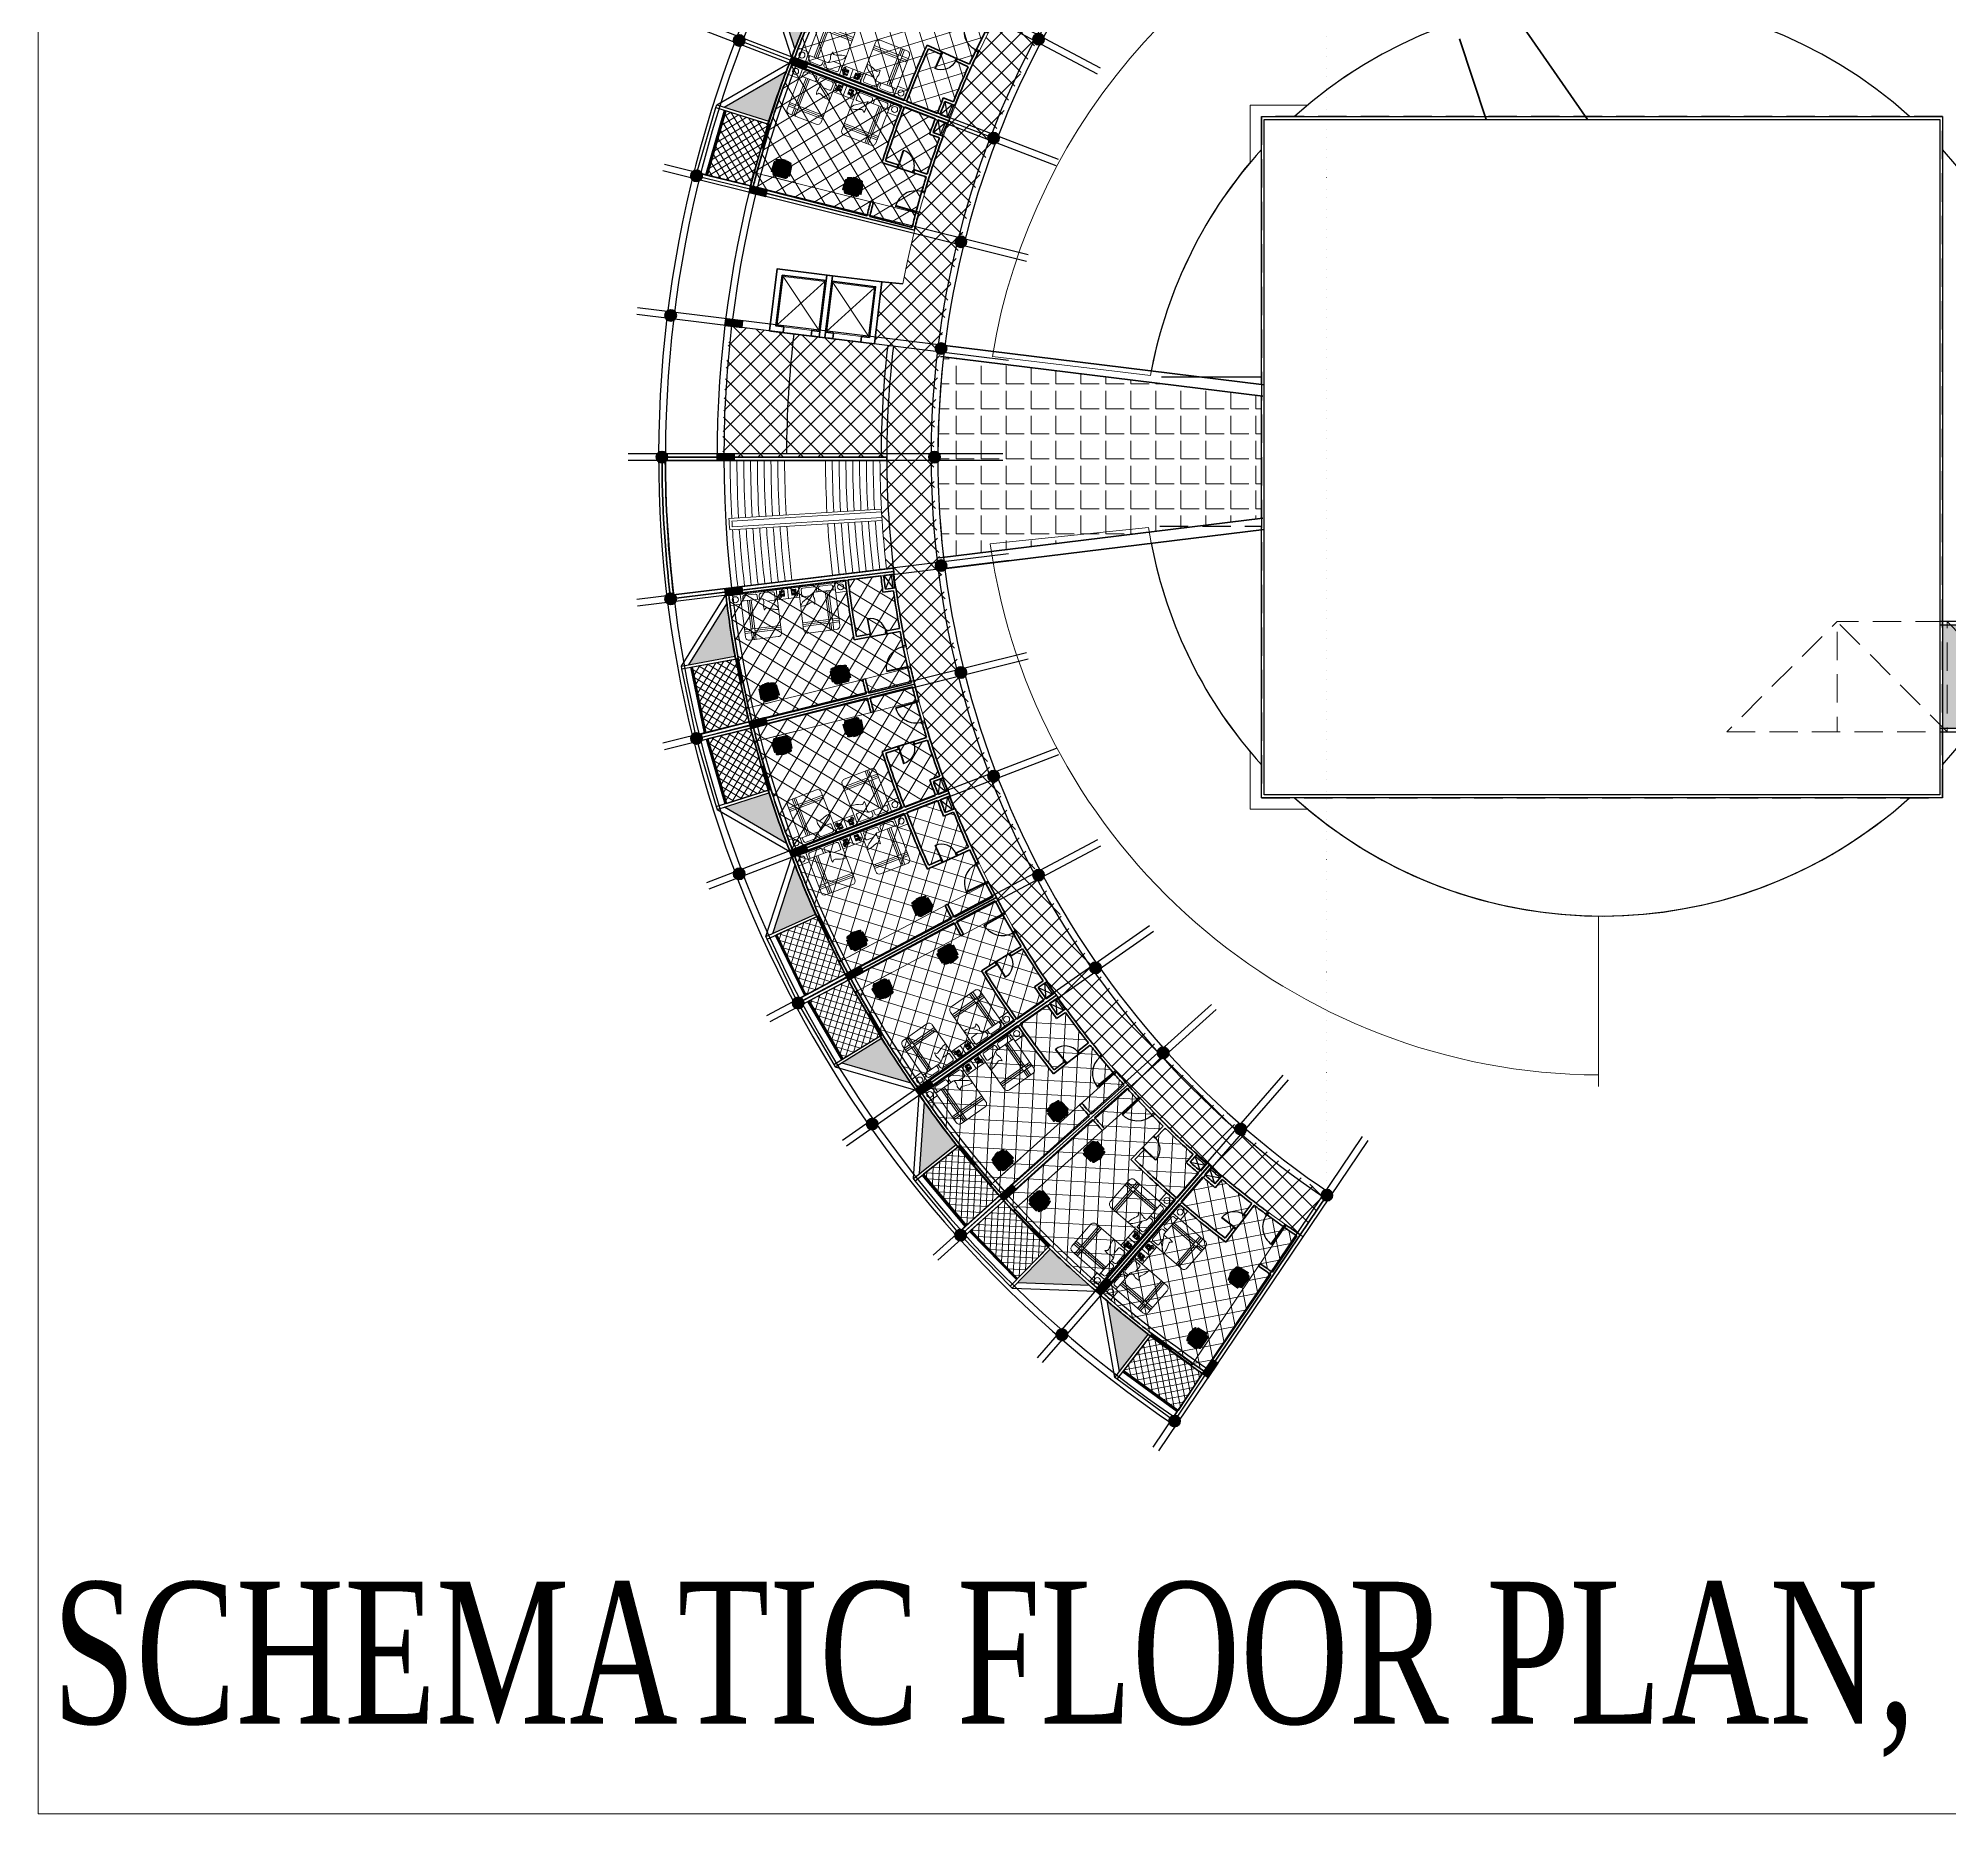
# Model space of a CAD drawing. Header units: inches. Extents: x -1373420 to 1275728, y -1279082 to 1370051.
# Drawn here: x -51601 to -48233, y -5665 to -2537 of the extents above; entities that cross this region are included whole.
import ezdxf

# ---------------------------------------------------------------- set-up
doc = ezdxf.new("R2010")
doc.units = ezdxf.units.IN
doc.header["$LTSCALE"] = 100
doc.header["$MEASUREMENT"] = 0
doc.linetypes.add('DASHED', pattern=[0.75, 0.5, -0.25])
doc.layers.add('a Walkway', color=7, linetype='Continuous', lineweight=30, true_color=0x4b2e26)
doc.layers.add('Low Wall', color=7, linetype='Continuous', lineweight=15, true_color=0x858585)
for name, color, linetype, lineweight in [('beam', 40, 'Continuous', 15), ('Building', 250, 'Continuous', 60), ('COLUMN', 1, 'Continuous', 40), ('FURNITUR', 214, 'Continuous', 18), ('FURNITURE', 64, 'Continuous', 5), ('Hatch', 213, 'Continuous', 13), ('WALL', 7, 'Continuous', 35), ('WINDOW', 5, 'Continuous', 5)]:
    doc.layers.add(name, color=color, linetype=linetype, lineweight=lineweight)
doc.layers.add('HS', color=7, linetype='Continuous')
doc.layers.add('text', color=7, linetype='Continuous')
doc.styles.add('ROMANS', font='arial.ttf')
doc.styles.get("Standard").update_dxf_attribs({"font": 'arial.ttf'})
doc.styles.add('TNR', font='times.ttf', dxfattribs={"width": 0.7, "height": 10})

# ---------------------------------------------------------------- blocks, each defined once
blk = doc.blocks.new('A$Cd32af88c')
at = {"layer": 'HS'}
h = blk.add_hatch(color=256, dxfattribs=at)
h.dxf.hatch_style = 1
h.paths.add_polyline_path([(0, 10, 1), (20, 10, 1)])
at = {"layer": 'COLUMN'}
blk.add_circle((10, 10), 10, dxfattribs=at)
blk = doc.blocks.new('A$C2b1145ed')
h = blk.add_hatch(color=256)
h.dxf.hatch_style = 1
h.paths.add_polyline_path([(989, 3442.4), (979, 3435.7), (962.2, 3460.6), (972.2, 3467.3)])
h = blk.add_hatch(color=256)
h.dxf.hatch_style = 1
h.paths.add_polyline_path([(802.4, 3300.2), (793.3, 3292.3), (773.7, 3315), (782.7, 3322.8)])
h = blk.add_hatch(color=256)
h.dxf.hatch_style = 1
h.paths.add_polyline_path([(634.6, 3136.3), (626.5, 3127.4), (604.2, 3147.4), (612.3, 3156.4)])
h = blk.add_hatch(color=256)
h.dxf.hatch_style = 1
h.paths.add_polyline_path([(487.9, 2953.1), (481.1, 2943.3), (456.5, 2960.5), (463.4, 2970.3)])
h = blk.add_hatch(color=256)
h.dxf.hatch_style = 1
h.paths.add_polyline_path([(364.7, 2753.5), (359.1, 2742.9), (332.6, 2757), (338.2, 2767.6)])
h = blk.add_hatch(color=256)
h.dxf.hatch_style = 1
h.paths.add_polyline_path([(266.8, 2540.3), (262.5, 2529.1), (234.5, 2539.9), (238.8, 2551.1)])
h = blk.add_hatch(color=256)
h.dxf.hatch_style = 1
h.paths.add_polyline_path([(195.5, 2316.8), (192.6, 2305.1), (163.5, 2312.4), (166.4, 2324)])
h = blk.add_hatch(color=256)
h.dxf.hatch_style = 1
h.paths.add_polyline_path([(152.1, 2086.2), (150.6, 2074.3), (120.8, 2078), (122.3, 2089.9)])
h = blk.add_hatch(color=256)
h.dxf.hatch_style = 1
h.paths.add_polyline_path([(137, 1840.1), (137, 1852.1), (107, 1852.1), (107, 1840.1)])
h = blk.add_hatch(color=256)
h.dxf.hatch_style = 1
h.paths.add_polyline_path([(152.1, 1606), (150.6, 1617.9), (120.8, 1614.2), (122.3, 1602.3)])
h = blk.add_hatch(color=256)
h.dxf.hatch_style = 1
h.paths.add_polyline_path([(195.5, 1375.5), (192.6, 1387.1), (163.5, 1379.8), (166.4, 1368.2)])
h = blk.add_hatch(color=256)
h.dxf.hatch_style = 1
h.paths.add_polyline_path([(266.8, 1151.9), (262.5, 1163.1), (234.5, 1152.4), (238.8, 1141.2)])
h = blk.add_hatch(color=256)
h.dxf.hatch_style = 1
h.paths.add_polyline_path([(364.7, 938.8), (359.1, 949.3), (332.6, 935.3), (338.2, 924.7)])
h = blk.add_hatch(color=256)
h.dxf.hatch_style = 1
h.paths.add_polyline_path([(487.9, 739.1), (481.1, 748.9), (456.5, 731.7), (463.4, 721.9)])
h = blk.add_hatch(color=256)
h.dxf.hatch_style = 1
h.paths.add_polyline_path([(634.6, 556), (626.5, 564.9), (604.2, 544.8), (612.3, 535.9)])
h = blk.add_hatch(color=256)
h.dxf.hatch_style = 1
h.paths.add_polyline_path([(802.4, 392), (793.3, 399.9), (773.7, 377.3), (782.7, 369.4)])
h = blk.add_hatch(color=256)
h.dxf.hatch_style = 1
h.paths.add_polyline_path([(989, 249.8), (979, 256.5), (962.2, 231.6), (972.2, 224.9)])
at = {"layer": 'Hatch', "lineweight": 5, "true_color": 0x636466}
h = blk.add_hatch(dxfattribs=at)
h.set_pattern_fill('ANSI37', color=251, scale=200)
edge = h.paths.add_edge_path()
edge.add_line((1180.8, 3147.3), (1134.4, 3216.1))
edge.add_arc((2058.4, 1846.2), 1652.5, 123.9995, 169.3844)
edge.add_line((434.2, 2150.6), (433.6, 2150.7))
edge.add_line((433.6, 2150.7), (397.5, 2155))
edge.add_line((397.5, 2155), (384.1, 2045.8))
edge.add_line((384.1, 2045.8), (130.7, 2076.8))
edge.add_arc((2058.5, 1846.1), 1941.5, 173.1771, 180)
edge.add_line((117, 1846.1), (405.9, 1846.1))
edge.add_line((405.9, 1846.1), (405.9, 1840.1))
edge.add_line((405.9, 1840.1), (393.9, 1840.1))
edge.add_arc((2058.5, 1846.1), 1664.5, 180.2065, 183.1533)
edge.add_line((396.4, 1754.6), (397.7, 1734.4))
edge.add_arc((2058.5, 1846.1), 1664.5, 183.8467, 186.7935)
edge.add_line((405.6, 1649.2), (417.5, 1650.7))
edge.add_line((417.5, 1650.7), (418.3, 1644.7))
edge.add_line((418.3, 1644.7), (418.2, 1644.7))
edge.add_arc((2058.5, 1846.1), 1652.5, 187, 236)
edge.add_line((1134.4, 476.1), (1180.8, 544.9))
edge.add_arc((2058.5, 1846.1), 1569.5, 124, 236, ccw=False)
for p, q in [((1180.8, 3147.3), (1134.4, 3216.1)), ((397.5, 2155), (434.4, 2151.6)), ((384.1, 2045.8), (201.8, 2067.9)), ((1180.8, 544.9), (1134.4, 476.1))]:
    blk.add_line(p, q)
at = {"layer": 'beam', "lineweight": 25}
for p, q in [((1243.7, 3043.3), (874.7, 3590.3)), ((1253.7, 3050), (884.7, 3597)), ((1113, 2942.9), (680, 3440.9)), ((1103.9, 2935.1), (671, 3433.1)), ((978.3, 2810.6), (487.9, 3252.2)), ((986.3, 2819.5), (496, 3261.1)), ((868.8, 2671.8), (328.3, 3050.3)), ((875.7, 2681.6), (335.2, 3060.1)), ((777.1, 2520.6), (194.4, 2830.4)), ((782.7, 2531.2), (200.1, 2841)), ((704.4, 2359.5), (88.4, 2595.9)), ((708.7, 2370.7), (92.7, 2607.1)), ((654.8, 2202.3), (14.6, 2361.9)), ((651.9, 2190.6), (11.7, 2350.3)), ((620.4, 2016.6), (-34.5, 2097.1)), ((621.9, 2028.5), (-33.1, 2109)), ((610.4, 1852.1), (-49.5, 1852.1)), ((610.4, 1840.1), (-49.5, 1840.1)), ((620.4, 1675.6), (-34.5, 1595.2)), ((621.9, 1663.7), (-33.1, 1583.3)), ((651.9, 1501.6), (11.7, 1342)), ((654.8, 1490), (14.6, 1330.3)), ((704.4, 1332.8), (88.4, 1096.3)), ((708.7, 1321.6), (92.7, 1085.1)), ((777.1, 1171.6), (194.4, 861.8)), ((782.7, 1161), (200.1, 851.2)), ((868.8, 1020.4), (328.3, 642)), ((875.7, 1010.6), (335.2, 632.1)), ((978.3, 881.6), (487.9, 440.1)), ((986.3, 872.7), (496, 431.2)), ((1103.9, 757.2), (671, 259.2)), ((1113, 749.3), (680, 251.3)), ((1243.7, 649), (874.7, 101.9)), ((1253.7, 642.3), (884.7, 95.2))]:
    blk.add_line(p, q, dxfattribs=at)
for radius, start, end in [(2054.5, 115.8327, 236.1673), (2042.5, 115.8317, 236.1683), (1951.5, 115.7817, 180.1762), (1939.5, 115.7817, 186.8227), (1574.5, 115.7817, 236.2183), (1562.5, 115.78, 236.22), (1829.2, 173.1964, 179.8036), (1662.5, 173.2068, 180), (1652.5, 173.208, 187.208), (1951.5, 186.8238, 236.2183), (1939.5, 186.8227, 236.2183)]:
    blk.add_arc((2058.5, 1846.1), radius, start, end, dxfattribs=at)
at = {"layer": 'COLUMN', "lineweight": 60}
for p, q in [((224.5, 2075.5), (223.3, 2065.5)), ((274.2, 2069.4), (273, 2059.5)), ((311.9, 2064.7), (310.7, 2054.8)), ((361.5, 2058.7), (360.3, 2048.7))]:
    blk.add_line(p, q, dxfattribs=at)
at = {"layer": 'COLUMN'}
for points in [[(989, 3442.4), (979, 3435.7), (962.2, 3460.6), (972.2, 3467.3)], [(802.4, 3300.2), (793.3, 3292.3), (773.7, 3315), (782.7, 3322.8)], [(634.6, 3136.3), (626.5, 3127.4), (604.2, 3147.4), (612.3, 3156.4)], [(487.9, 2953.1), (481.1, 2943.3), (456.5, 2960.5), (463.4, 2970.3)], [(364.7, 2753.5), (359.1, 2742.9), (332.6, 2757), (338.2, 2767.6)], [(266.8, 2540.3), (262.5, 2529.1), (234.5, 2539.9), (238.8, 2551.1)], [(195.5, 2316.8), (192.6, 2305.1), (163.5, 2312.4), (166.4, 2324)], [(152.1, 2086.2), (150.6, 2074.3), (120.8, 2078), (122.3, 2089.9)], [(137, 1840.1), (137, 1852.1), (107, 1852.1), (107, 1840.1)], [(152.1, 1606), (150.6, 1617.9), (120.8, 1614.2), (122.3, 1602.3)], [(195.5, 1375.5), (192.6, 1387.1), (163.5, 1379.8), (166.4, 1368.2)], [(266.8, 1151.9), (262.5, 1163.1), (234.5, 1152.4), (238.8, 1141.2)], [(364.7, 938.8), (359.1, 949.3), (332.6, 935.3), (338.2, 924.7)], [(487.9, 739.1), (481.1, 748.9), (456.5, 731.7), (463.4, 721.9)], [(634.6, 556), (626.5, 564.9), (604.2, 544.8), (612.3, 535.9)], [(802.4, 392), (793.3, 399.9), (773.7, 377.3), (782.7, 369.4)], [(989, 249.8), (979, 256.5), (962.2, 231.6), (972.2, 224.9)]]:
    blk.add_lwpolyline(points, close=True, dxfattribs=at)
at = {"layer": 'COLUMN', "lineweight": 60}
for points in [[(273, 2059.5), (296.8, 2056.5), (310.2, 2165.7), (212.9, 2177.6), (199.5, 2068.5), (223.3, 2065.5)], [(360.3, 2048.7), (384.1, 2045.8), (397.5, 2155), (300.3, 2166.9), (286.9, 2057.7), (310.7, 2054.8)]]:
    blk.add_lwpolyline(points, dxfattribs=at)
at = {"layer": 'COLUMN', "lineweight": 60, "flags": 128}
for points in [[(221.6, 2166.5), (299, 2157), (288.1, 2067.7), (274.2, 2069.4), (273, 2059.5), (296.8, 2056.5), (310.2, 2165.7), (212.9, 2177.6), (199.5, 2068.5), (223.3, 2065.5), (224.5, 2075.5), (210.7, 2077.2)], [(309, 2155.8), (386.4, 2146.3), (375.4, 2056.9), (361.5, 2058.7), (360.3, 2048.7), (384.1, 2045.8), (397.5, 2155), (300.3, 2166.9), (286.9, 2057.7), (310.7, 2054.8), (311.9, 2064.7), (298, 2066.5)]]:
    blk.add_lwpolyline(points, close=True, dxfattribs=at)
at = {"layer": 'WALL', "lineweight": 20}
for p, q in [((212.9, 2078.9), (296.8, 2155.3)), ((223.4, 2164.3), (286.3, 2069.9)), ((300.2, 2068.2), (384.2, 2144.5)), ((310.7, 2153.6), (373.7, 2059.2)), ((128, 1738.1), (396.4, 1754.6)), ((396.4, 1754.6), (397.7, 1734.6)), ((129.2, 1718.1), (397.7, 1734.6)), ((133.2, 1733.4), (396.8, 1749.6)), ((133.8, 1723.4), (397.4, 1739.6))]:
    blk.add_line(p, q, dxfattribs=at)
at = {"layer": 'WALL'}
blk.add_line((417.5, 1650.7), (418.3, 1644.7), dxfattribs=at)
at = {"layer": 'WALL', "lineweight": 20}
for points in [[(210.7, 2077.2), (288.1, 2067.7), (299, 2157), (221.6, 2166.5)], [(212.9, 2078.9), (286.3, 2069.9), (296.8, 2155.3), (223.4, 2164.3)], [(298, 2066.5), (375.4, 2056.9), (386.4, 2146.3), (309, 2155.8)], [(300.2, 2068.2), (373.7, 2059.2), (384.2, 2144.5), (310.7, 2153.6)]]:
    blk.add_lwpolyline(points, close=True, dxfattribs=at)
at = {"layer": 'WALL'}
blk.add_lwpolyline([(417.5, 1650.7), (30.4, 1603.2, -0.029083), (15.9, 1840.1), (405.9, 1840.1), (405.9, 1840.1), (405.9, 1846.1), (10, 1846.1, 0.030901), (25.3, 1596.5), (418.3, 1644.7)], format="xyb", dxfattribs=at)
at = {"layer": 'WALL', "lineweight": 20}
for radius, start, end in [(1652.5, 124, 169.3463), (1652.5, 179.792, 180.208), (1928.5, 180.208, 183.2029), (1916.5, 180.208, 183.201), (1904.5, 180.208, 183.1992), (1892.5, 180.208, 183.1973), (1880.5, 180.208, 183.1953), (1868.5, 180.208, 183.1934), (1856.5, 180.208, 183.1914), (1844.5, 180.208, 183.1894), (1832.5, 180.208, 183.1873), (1760.5, 180.208, 183.1723), (1748.5, 180.208, 183.1723), (1736.5, 180.208, 183.1701), (1724.5, 180.208, 183.1678), (1712.5, 180.208, 183.1654), (1700.5, 180.208, 183.1631), (1688.5, 180.208, 183.1607), (1676.5, 180.208, 183.1582), (1664.5, 180.208, 183.1558), (1933.5, 183.2037, 183.7963), (1928.5, 183.3515, 183.6485), (1928.5, 183.7971, 186.792), (1916.5, 183.799, 186.792), (1904.5, 183.8008, 186.792), (1892.5, 183.8027, 186.792), (1880.5, 183.8047, 186.792), (1868.5, 183.8066, 186.792), (1856.5, 183.8086, 186.792), (1844.5, 183.8106, 186.792), (1832.5, 183.8127, 186.792), (1760.5, 183.8277, 186.792), (1748.5, 183.8277, 186.792), (1736.5, 183.8299, 186.792), (1724.5, 183.8322, 186.792), (1712.5, 183.8346, 186.792), (1700.5, 183.8369, 186.792), (1688.5, 183.8393, 186.792), (1676.5, 183.8418, 186.792), (1664.5, 183.8442, 186.792), (1652.5, 186.792, 236.22)]:
    blk.add_arc((2058.5, 1846.1), radius, start, end, dxfattribs=at)
at = {"lineweight": 60, "xscale": -1}
for p, rotation in [((915.7, 3558.2), 124.0000000000005), ((715.5, 3406.2), 131.0000000000005), ((535.4, 3230.9), 138.0000000000005), ((1184.1, 3160.3), 124.0000000000005), ((378, 3035), 145.0000000000004), ((1030.4, 3044), 131.0000000000005), ((892.1, 2909.8), 138.0000000000005), ((245.6, 2821.3), 152.0000000000003), ((771.2, 2759.7), 145.0000000000004), ((140.3, 2593.1), 159.0000000000003), ((669.4, 2596), 152.0000000000003), ((588.4, 2421.1), 159.0000000000003), ((63.6, 2353.8), 166.0000000000001), ((529.3, 2237.7), 166.0000000000001), ((16.6, 2106.9), 173), ((494.4, 2049.4), 165.9999999999886)]:
    blk.add_blockref('A$Cd32af88c', p, dxfattribs=dict(at, rotation=rotation))
at = {"lineweight": 60}
for p in [(0, 1836.1), (480, 1836.1)]:
    blk.add_blockref('A$Cd32af88c', p, dxfattribs=at)
for p, rotation in [((493, 1643.8), 6.999999999999978), ((16.6, 1585.3), 6.999999999999978), ((529.3, 1454.5), 13.99999999999984), ((63.6, 1338.4), 13.99999999999984), ((588.4, 1271.1), 20.99999999999971), ((140.3, 1099.1), 20.99999999999971), ((669.4, 1096.2), 27.99999999999963), ((771.2, 932.5), 34.99999999999965), ((245.6, 870.9), 27.99999999999963), ((892.1, 782.5), 41.99999999999952), ((378, 657.2), 34.99999999999965), ((1030.4, 648.3), 48.9999999999995), ((1184.1, 531.9), 55.99999999999947), ((535.4, 461.3), 41.99999999999952), ((715.5, 286), 48.9999999999995), ((915.7, 134), 55.99999999999947)]:
    blk.add_blockref('A$Cd32af88c', p, dxfattribs=dict(at, rotation=rotation))
blk = doc.blocks.new('Bed-King Size')
at = {"linetype": 'Continuous', "ltscale": 60}
for p, q in [((-29, -17.5), (-29, -8)), ((-26.9, -19.7), (-15.4, -19.7)), ((-9, -15.4), (-26.7, -27.4)), ((-25.8, -4.7), (-5.1, -4.7)), ((31, -14.5), (-5.8, -14.5)), ((-1.8, -8), (-1.8, -14.5)), ((1.9, -14.5), (1.9, -8)), ((5.1, -4.7), (23.8, -4.7)), ((27.1, -8), (27.1, -14.5))]:
    blk.add_line(p, q, dxfattribs=at)
at = {"linetype": 'Continuous', "lineweight": 0, "ltscale": 60}
for p, q in [((13, -14.5), (13, -84.2)), ((16.2, -14.5), (16.2, -65.2)), ((19.5, -14.5), (19.5, -84.2)), ((-33, -65.2), (31, -65.2)), ((-33, -68.4), (13, -68.4)), ((-33, -71.7), (31, -71.7)), ((16.2, -71.7), (16.2, -84.2)), ((19.5, -68.4), (31, -68.4))]:
    blk.add_line(p, q, dxfattribs=at)
at = {"linetype": 'Continuous'}
blk.add_lwpolyline([(-52.6, -2.2), (-52.6, -2.2), (-52.6, 0), (50.6, 0), (50.6, -2.2)], close=True, dxfattribs=at)
at = {"linetype": 'Continuous', "ltscale": 3}
for points in [[(-52.6, -19.7), (-52.6, -2.2), (-33, -2.2), (-33, -19.7)], [(50.6, -19.7), (50.6, -2.2), (31, -2.2), (31, -19.7)]]:
    blk.add_lwpolyline(points, close=True, dxfattribs=at)
at = {"ltscale": 2}
blk.add_lwpolyline([(31, -77.6), (31, -2.2), (-33, -2.2), (-33, -77.6, 0.414214), (-26.5, -84.2), (24.5, -84.2, 0.414214)], format="xyb", close=True, dxfattribs=at)
blk.add_arc((-18.3, -39.9), 15.1, 124.1111, 167.4379)
at = {"linetype": 'Continuous', "ltscale": 60}
for centre, radius, start, end in [((-25.8, -8), 3.27, 89.9995, 179.9995), ((-26.9, -17.5), 2.18, 179.9995, 270.0029), ((-5.8, -21), 6.54, 90.0024, 120.1005), ((-5.1, -8), 3.27, 359.9995, 89.9995), ((5.1, -8), 3.27, 89.9995, 179.9995), ((23.8, -8), 3.27, 359.9995, 89.9995)]:
    blk.add_arc(centre, radius, start, end, dxfattribs=at)
for points, knots in [([(-33, -36.6), (-29.4, -36.3), (-21.6, -35.6), (-11.3, -29.1), (-9.4, -33.6), (-7.9, -35)], [0, 0, 0, 0, 10.191994, 21.8947, 27.267662, 27.267662, 27.267662, 27.267662]), ([(-7.9, -35), (-7.2, -32.1), (-6.2, -27.2), (-9.4, -20.7), (-8.2, -16.7), (-7.6, -14.8)], [0, 0, 0, 0, 7.85872, 13.459598, 18.862681, 18.862681, 18.862681, 18.862681])]:
    blk.add_open_spline(points, degree=3, knots=knots)
blk = doc.blocks.new('telephone set')
at = {"layer": 'FURNITUR', "linetype": 'Continuous'}
for p, q in [((-3.2, 0), (3.2, 0)), ((-4.2, -6.4), (-4, -6.4)), ((-4.2, -6.6), (-4, -6.6)), ((-4, -9.2), (-4, -0.8)), ((-3.5, -0.5), (-3.5, -2.5)), ((-3.2, -1.8), (-3.2, -2.5)), ((-3.2, -8.2), (-3.2, -7.5)), ((3.2, -10), (-3.2, -10)), ((-3, -2.8), (-2.8, -2.8)), ((-3, -3), (-2.8, -3)), ((-3, -7.2), (-2.8, -7.2)), ((-2.8, -1.8), (-2.8, -8.2)), ((-1.2, -8.2), (-1.2, -1.8)), ((-1.2, -2.8), (-1, -2.8)), ((-1.2, -3), (-1, -3)), ((-1.2, -7.2), (-1, -7.2)), ((-0.8, -2.5), (-0.8, -1.8)), ((-0.8, -7.5), (-0.8, -8.2)), ((-0.5, -2.5), (-0.5, -0.5)), ((3.5, -1), (0, -1)), ((0, -1), (0, -3)), ((3.5, -1.5), (0, -1.5)), ((3.5, -2), (0, -2)), ((3.5, -2.5), (0, -2.5)), ((3.5, -3), (0, -3)), ((0.2, -6.8), (0.2, -7.5)), ((0.2, -7.6), (0.2, -8.2)), ((0.2, -8.3), (0.2, -9)), ((1, -9), (0.2, -9)), ((0.2, -6), (0.2, -6.7)), ((1, -6), (0.2, -6)), ((1, -6.7), (0.2, -6.7)), ((1, -6.8), (0.2, -6.8)), ((1, -7.5), (0.2, -7.5)), ((1, -7.6), (0.2, -7.6)), ((1, -8.2), (0.2, -8.2)), ((1, -8.3), (0.2, -8.3)), ((1, -6), (1, -6.7)), ((1, -6.8), (1, -7.5)), ((1, -7.6), (1, -8.2)), ((1, -8.3), (1, -9)), ((1.1, -6), (1.1, -6.7)), ((1.7, -6), (1.1, -6)), ((1.7, -6.7), (1.1, -6.7)), ((1.1, -6.8), (1.1, -7.5)), ((1.7, -6.8), (1.1, -6.8)), ((1.7, -7.5), (1.1, -7.5)), ((1.1, -7.6), (1.1, -8.2)), ((1.7, -7.6), (1.1, -7.6)), ((1.7, -8.2), (1.1, -8.2)), ((1.1, -8.3), (1.1, -9)), ((1.7, -8.3), (1.1, -8.3)), ((1.7, -9), (1.1, -9)), ((1.7, -6), (1.7, -6.7)), ((1.7, -6.8), (1.7, -7.5)), ((1.7, -7.6), (1.7, -8.2)), ((1.7, -8.3), (1.7, -9)), ((2.5, -6), (1.8, -6)), ((1.8, -6), (1.8, -6.7)), ((2.5, -6.7), (1.8, -6.7)), ((2.5, -6.8), (1.8, -6.8)), ((1.8, -6.8), (1.8, -7.5)), ((2.5, -7.5), (1.8, -7.5)), ((1.8, -7.6), (1.8, -8.2)), ((2.5, -7.6), (1.8, -7.6)), ((2.5, -8.2), (1.8, -8.2)), ((1.8, -8.3), (1.8, -9)), ((2.5, -8.3), (1.8, -8.3)), ((2.5, -9), (1.8, -9)), ((2.5, -6), (2.5, -6.7)), ((2.5, -6.8), (2.5, -7.5)), ((2.5, -7.6), (2.5, -8.2)), ((2.5, -8.3), (2.5, -9)), ((3.2, -6), (2.6, -6)), ((2.6, -6), (2.6, -6.7)), ((3.2, -6.7), (2.6, -6.7)), ((3.2, -6.8), (2.6, -6.8)), ((2.6, -6.8), (2.6, -7.5)), ((3.2, -7.5), (2.6, -7.5)), ((2.6, -7.6), (2.6, -8.2)), ((3.2, -7.6), (2.6, -7.6)), ((3.2, -8.2), (2.6, -8.2)), ((2.6, -8.3), (2.6, -9)), ((3.2, -8.3), (2.6, -8.3)), ((3.2, -9), (2.6, -9)), ((3.2, -6), (3.2, -6.7)), ((3.2, -6.8), (3.2, -7.5)), ((3.2, -7.6), (3.2, -8.2)), ((3.2, -8.3), (3.2, -9)), ((3.5, -3), (3.5, -1)), ((4, -0.8), (4, -9.2))]:
    blk.add_line(p, q, dxfattribs=at)
for points in [[(-2.1, -9), (-2.1, -9.9)], [(-1.9, -9), (-1.9, -9.9)]]:
    blk.add_lwpolyline(points, dxfattribs=at)
for centre, radius, start, end in [((-3.2, -0.8), 0.75, 90, 180), ((3.2, -0.8), 0.75, 0, 90), ((-3.2, -9.2), 0.75, 180, 270), ((-3, -2.5), 0.5, 180, 270), ((-2, -1.8), 1.25, 0, 180), ((-3, -2.5), 0.25, 180, 270), ((-3, -7.5), 0.25, 90, 180), ((-2, -8.2), 1.25, 180, 0), ((-2, -1.8), 0.75, 0, 180), ((-2, -8.2), 0.75, 180, 0), ((-1, -2.5), 0.25, 270, 0), ((-1, -2.5), 0.5, 270, 0), ((-1, -7.5), 0.25, 0, 90), ((3.2, -9.2), 0.75, 270, 0)]:
    blk.add_arc(centre, radius, start, end, dxfattribs=at)
for points in [[(-3.9, -12.5), (-4.1, -12.3), (-4.1, -12.1), (-3.9, -12), (-4, -12.2), (-4.4, -12.2), (-4.4, -11.9), (-4.2, -11.8), (-4.3, -12), (-4.5, -12), (-4.7, -11.8), (-4.7, -11.6), (-4.6, -11.8), (-4.8, -12.1), (-5.1, -11.8), (-5, -11.6), (-5, -11.8), (-5.2, -12), (-5.5, -11.8), (-5.5, -11.6), (-5.4, -11.8), (-5.6, -12), (-5.9, -11.7), (-5.7, -11.6), (-5.6, -11.5), (-5.6, -11.8), (-6.1, -11.5), (-5.8, -11.2), (-5.7, -11.3), (-5.8, -11.4), (-6.1, -11.1), (-5.8, -10.9), (-5.6, -11), (-5.8, -11), (-6, -10.8), (-5.8, -10.5), (-5.6, -10.6), (-5.8, -10.6), (-6.1, -10.4), (-5.8, -10.1), (-5.6, -10.2), (-5.8, -10.2), (-5.9, -10), (-5.7, -9.7), (-5.6, -9.8), (-5.7, -9.9), (-6, -9.7), (-5.8, -9.4), (-5.6, -9.4), (-5.8, -9.5), (-6.1, -9.3), (-6, -9.1), (-5.8, -9), (-5.9, -9.1), (-6.3, -9.1), (-6.3, -8.8), (-6.1, -8.7), (-6.2, -8.9), (-6.5, -8.7), (-6.4, -8.4), (-6.2, -8.4), (-6.4, -8.5), (-6.7, -8.3), (-6.4, -8), (-6.2, -8.1), (-6.5, -8.2), (-6.7, -7.9), (-6.5, -7.7), (-6.3, -7.7), (-6.2, -7.8), (-6.4, -7.8), (-6.4, -7.4), (-6.1, -7.4), (-6, -7.5), (-6.2, -7.4), (-6.2, -7.1), (-5.9, -7), (-5.8, -7.2), (-6, -7.1), (-6, -6.8), (-5.8, -6.7), (-5.6, -6.8), (-5.6, -6.9), (-5.7, -6.8), (-5.7, -6.5), (-5.4, -6.5), (-5.3, -6.7), (-5.5, -6.6), (-5.5, -6.2), (-5.2, -6.2), (-5.1, -6.3), (-5.1, -6.5), (-5.2, -6.4), (-5.1, -6), (-4.8, -6.1), (-4.8, -6.4), (-4.9, -6.5), (-4.9, -6.3), (-4.7, -6.1), (-4.5, -6.2), (-4.5, -6.5), (-4.7, -6.6), (-4.6, -6.4), (-4.2, -6.4), (-4.2, -6.6)], [(-2.1, -9.9), (-1.8, -9.9), (-1.7, -10.2), (-1.9, -10.3), (-2.1, -10.3), (-2.1, -10.2), (-1.9, -10.3), (-1.9, -10.6), (-2.1, -10.7), (-2.3, -10.6), (-2.2, -10.6), (-2, -10.8), (-2.1, -11), (-2.3, -11.1), (-2.4, -11), (-2.3, -10.9), (-2, -11.2), (-2.3, -11.4), (-2.5, -11.3), (-2.5, -11.1), (-2.4, -11.3), (-2.4, -11.5), (-2.6, -11.6), (-2.8, -11.5), (-2.6, -11.5), (-2.5, -11.8), (-2.5, -11.9), (-2.7, -12), (-2.9, -11.8), (-2.7, -11.9), (-2.7, -12.2), (-2.9, -12.3), (-3.1, -12.2), (-3.1, -12.1), (-2.9, -12.2), (-2.9, -12.5), (-3.2, -12.6), (-3.4, -12.3), (-3.3, -12.1), (-3.3, -12.4), (-3.4, -12.5), (-3.6, -12.5), (-3.8, -12.3), (-3.7, -12.1), (-3.6, -12.3), (-3.9, -12.5)]]:
    blk.add_spline(points, degree=3, dxfattribs=at)
at = {"layer": 'FURNITUR', "attachment_point": 1, "style": 'ROMANS'}
for s, insert, char_height, width in [('{\\fSwis721 BlkCn BT|b0|i0|c0|p34;DHAKA PHONE}', (0.4, -3.1), 0.35, 3.255), ('*', (0.5, -8.6), 0.5, 0.0469), ('#', (1.9, -8.4), 0.5, 0.0469), ('{\\fSwis721 LtCn BT|b0|i0|c0|p34;T\\H0.6667x;one}', (2.6, -6.2), 0.297, 0.0464), ('{\\fSwis721 Cn BT|b0|i0|c0|p34;H\\H0.6667x;old}', (2.7, -7), 0.297, 0.528), ('{\\fSwis721 Cn BT|b0|i0|c0|p34;RD}', (2.7, -7.8), 0.3, 0.583), ('{\\fSwis721 Cn BT|b0|i0|c0|p34;SP}', (2.7, -8.5), 0.3, 0.583)]:
    blk.add_mtext(s, dxfattribs=dict(at, insert=insert, char_height=char_height, width=width))
at = {"layer": 'FURNITUR', "char_height": 0.5, "width": 0.0469, "attachment_point": 1}
for s, insert in [('1', (0.5, -6.2)), ('4', (0.5, -6.9)), ('7', (0.5, -7.7)), ('2', (1.3, -6.2)), ('5', (1.3, -6.9)), ('8', (1.3, -7.7)), ('0', (1.3, -8.4)), ('3', (2, -6.2)), ('6', (2, -6.9)), ('9', (2, -7.7))]:
    blk.add_mtext(s, dxfattribs=dict(at, insert=insert))
blk = doc.blocks.new('CSB-19')
at = {"true_color": 0xffffff}
h = blk.add_hatch(color=7, dxfattribs=at)
h.dxf.hatch_style = 1
h.paths.add_polyline_path([(-166, 452, 0.351448), (-225, 378), (-225, 108), (-225, 75, 0.414214), (-150, 0), (150, 0, 0.414214), (225, 75), (225, 113), (225, 378, 0.351448), (166, 452, 0.109909)])
h.paths.add_polyline_path([(-225, 408, 0.384412), (-269, 408), (-285, 108, 0.414214), (-275, 98, 0.139954), (-235, 98, 0.414214), (-225, 108)])
h.paths.add_polyline_path([(225, 108, 0.414214), (235, 98, 0.139954), (275, 98, 0.414214), (285, 108), (269, 408, 0.389518), (225, 408)])
h.paths.add_polyline_path([(220, 438, 0.642592), (220, 488, 0.146506), (-220, 488, 0.625022), (-220, 438, -0.146506)])
h.paths.add_polyline_path([(-58, 534), (-58, 518, -0.037771), (58, 518), (58, 534)])
at = {"lineweight": 5}
for p, q in [((-285, 108), (-269, 408)), ((-225, 108), (-225, 408)), ((-225, 113), (-225, 75)), ((-150, 0), (150, 0)), ((-58, 518), (-58, 534)), ((-58, 534), (58, 534)), ((58, 518), (58, 534)), ((225, 108), (225, 408)), ((225, 113), (225, 75)), ((285, 108), (269, 408))]:
    blk.add_line(p, q, dxfattribs=at)
for centre, radius, start, end in [((-275, 108), 10, 180, 270), ((-255, 169), 72.9, 254.066, 285.934), ((-247, 384), 32.5, 47.7249, 131.8343), ((-207, 463), 27.8, 115.9875, 244.0125), ((-235, 108), 10, 270, 0), ((-150, 378), 75, 102.5443, 180), ((-150, 75), 75, 180, 270), ((0, -246), 766, 73.3302, 106.6698), ((0, -296), 766, 73.3302, 106.6698), ((150, 75), 75, 270, 0), ((150, 378), 75, 0, 77.4557), ((208, 463), 27.5, 294.5511, 65.4489), ((247, 384), 32.2, 47.9528, 133.0799), ((235, 108), 10, 180, 270), ((255, 169), 72.9, 254.066, 285.934), ((275, 108), 10, 270, 0)]:
    blk.add_arc(centre, radius, start, end, dxfattribs=at)
blk = doc.blocks.new('A$C616cdf56')
at = {"true_color": 0x539a19}
h = blk.add_hatch(color=74, dxfattribs=at)
h.dxf.hatch_style = 1
h.paths.add_polyline_path([(36.1, 240.7), (-54.9, 152.6), (27.3, 147.4, -0.013668)])
at = {"lineweight": 15}
h = blk.add_hatch(dxfattribs=at)
h.set_pattern_fill('ANSI37', color=256, scale=86)
h.paths.add_polyline_path([(-54.3, 29), (-49.8, 147.3), (27, 142.4), (23.6, 29.2)])
at = {"layer": 'Hatch', "true_color": 0xf6cf51}
h = blk.add_hatch(dxfattribs=at)
h.set_pattern_fill('ANSI37', color=53, scale=200)
h.paths.add_polyline_path([(320.2, 119.7), (296.7, 121.2), (266.8, 123.1), (238.4, 124.9, -0.01766), (248.5, 230.4), (43, 255.7, 0.016703), (32, 142.1), (28.7, 53.5, 0.003664), (28.6, 28.5), (235.6, 27.5, -0.004323), (235.7, 53.5), (240.7, 53.4, 0.004331), (240.6, 27.5), (317.6, 27.2, -0.004632), (317.7, 53.5), (318.9, 93.7, -0.004591)])
h.paths.add_polyline_path([(326.4, 191.7), (307.5, 193.8, -0.005067), (311, 222.8), (253.4, 229.8, 0.016834), (243.7, 129.6), (267.1, 128.1), (266.8, 123.1), (296.7, 121.2), (297, 126.2), (320.5, 124.7, -0.011849)])
at = {"lineweight": 30}
for p, q in [((-68.4, 153.5), (37.9, 256.3)), ((-54.9, 152.6), (36.1, 240.7))]:
    blk.add_line(p, q, dxfattribs=at)
for p, q in [((-73.4, 28.9), (-68.8, 148.5)), ((-57.3, 29), (-52.8, 147.5)), ((-54.3, 28.8), (-49.8, 147.3))]:
    blk.add_line(p, q)
at = {"lineweight": 25}
for p, q in [((268, 127), (269.7, 155)), ((268.7, 123), (270.7, 154.9)), ((268.7, 123), (266.7, 123.1)), ((268, 128), (267, 128.1)), ((269, 127), (268, 127)), ((294.6, 121.3), (294.9, 125.3)), ((296.6, 121.2), (294.6, 121.3)), ((295.9, 125.3), (294.9, 125.3)), ((295.9, 125.3), (296, 126.3)), ((297, 126.2), (296, 126.3)), ((297, 126.2), (296.6, 121.2)), ((317.2, 93.7), (323.9, 93.5)), ((317.2, 93.7), (317.2, 92.3)), ((318.5, 92.3), (317.2, 92.3)), ((318.5, 92.3), (318.4, 90.9)), ((323.8, 90.8), (318.4, 90.9)), ((323.9, 93.5), (323.8, 90.8)), ((322.9, 56.1), (280.2, 57.3)), ((317.5, 55), (280.2, 55.9)), ((316.2, 55), (316.1, 53.7)), ((317.5, 56.3), (317.5, 55)), ((322.9, 56.1), (322.8, 53.5))]:
    blk.add_line(p, q, dxfattribs=at)
blk.add_lwpolyline([(-54.3, 29), (-49.8, 147.3), (27, 142.4), (23.6, 29.2)], close=True)
for centre, radius, start, end in [((268, 127), 28, 356.3466, 86.3466), ((317.5, 55), 37.3, 88.4742, 178.4742)]:
    blk.add_arc(centre, radius, start, end, dxfattribs=at)
at = {"layer": 'Building', "lineweight": 60}
for p, q in [((37.9, 256.3), (248.5, 230.4)), ((335, 224.8), (38.7, 261.2)), ((253.4, 229.8), (311, 222.8)), ((316, 222.1), (334.4, 219.9)), ((307.5, 193.8), (326.4, 191.7)), ((313, 198.2), (331.6, 196.1)), ((27, 142.4), (32, 142.1)), ((266.8, 123.1), (238.3, 124.9)), ((267.1, 128.1), (243.7, 129.6)), ((267.1, 128.1), (266.8, 123.1)), ((297, 126.2), (296.7, 121.2)), ((320.2, 119.7), (296.7, 121.2)), ((320.5, 124.7), (297, 126.2)), ((318.9, 93.7), (323.9, 93.5)), ((28.7, 53.5), (23.7, 53.5)), ((235.7, 53.5), (240.7, 53.4)), ((317.7, 53.4), (322.8, 53.5)), ((23.6, 23.5), (322.6, 23.5)), ((28.6, 28.5), (235.6, 27.5)), ((240.6, 27.5), (317.6, 27.2))]:
    blk.add_line(p, q, dxfattribs=at)
at = {"layer": 'Building', "lineweight": 25}
for p, q in [((313, 198.2), (329.9, 220.4)), ((316, 222.1), (326.9, 196.6)), ((-68.8, 148.5), (-68.4, 153.5)), ((-68.8, 148.5), (32, 142.1)), ((-68.4, 153.5), (27.3, 147.4)), ((-73.4, 28.9), (23.6, 29.2)), ((-73.4, 23.5), (-73.4, 28.9)), ((-73.4, 28.9), (-73.4, 28.9)), ((-73.4, 23.5), (23.6, 24.1))]:
    blk.add_line(p, q, dxfattribs=at)
at = {"layer": 'Building'}
for p, q in [((28.7, 53.5), (32, 142.1)), ((296.7, 121.2), (266.8, 123.1)), ((318.9, 93.7), (317.7, 53.5))]:
    blk.add_line(p, q, dxfattribs=at)
at = {"layer": 'Building', "lineweight": 60, "flags": 128}
for points in [[(27, 142.4, -0.017427), (38.7, 261.2)], [(32, 142.1, -0.016703), (43, 255.7)], [(238.4, 124.9, -0.017667), (248.5, 230.5)], [(243.7, 129.6, -0.016834), (253.4, 229.8)], [(307.5, 193.8, -0.005067), (311, 222.8, -0.005067)], [(313, 198.2, -0.004204), (316, 222.1, -0.004204)], [(334.4, 219.9, -0.000837), (335, 224.8)], [(320.5, 124.7, -0.011849), (326.4, 191.7, -0.011849)], [(323.9, 93.5, -0.017238), (331.6, 196.1)], [(318.9, 93.7, -0.004591), (320.2, 119.7)], [(23.6, 23.5, -0.004384), (23.7, 53.5, -0.003655)], [(28.6, 28.5, -0.003664), (28.7, 53.5, -0.003664)], [(235.6, 27.5, -0.004323), (235.7, 53.5, -0.004323)], [(240.6, 27.5, -0.004331), (240.7, 53.4, -0.004331)], [(317.6, 27.2, -0.004632), (317.7, 53.5, -0.004632)], [(322.6, 23.5, -0.005023), (322.8, 53.5, -0.005023)]]:
    blk.add_lwpolyline(points, format="xyb", dxfattribs=at)
at = {"layer": 'Building', "lineweight": 25, "flags": 128}
for points in [[(326.9, 196.6, -0.004225), (329.9, 220.4)], [(329.9, 196.3, -0.004225), (332.9, 220, -0.004225)]]:
    blk.add_lwpolyline(points, format="xyb", dxfattribs=at)
at = {"layer": 'FURNITUR'}
for p, q in [((238.8, 53.5), (30.6, 53.5)), ((317.8, 53.5), (235.7, 53.5))]:
    blk.add_line(p, q, dxfattribs=at)
for centre in [(52, 244), (237.4, 221.2)]:
    blk.add_circle(centre, 5.37, dxfattribs=at)
at = {"layer": 'FURNITURE', "linetype": 'Continuous', "ltscale": 60}
blk.add_line((43.9, 53.5), (97.1, 53.5), dxfattribs=at)
at = {"layer": 'Low Wall'}
blk.add_lwpolyline([(23.7, 53.7), (28.7, 53.5), (32, 142.1), (27, 142.3)], close=True, dxfattribs=at)
at = {"layer": 'WINDOW', "lineweight": 20}
for p, q in [((-55.8, 28.9), (-51.3, 147.4)), ((-55.3, 28.9), (-50.8, 147.4))]:
    blk.add_line(p, q, dxfattribs=at)
at = {"layer": 'WINDOW'}
for p, q in [((27, 142.3), (23.7, 53.7)), ((32, 142.1), (28.7, 53.5))]:
    blk.add_line(p, q, dxfattribs=at)
for points in [[(25.1, 53.9), (24, 53.9), (24, 54.4), (23.7, 54.4), (27, 141.6), (27.2, 141.5), (27.2, 142), (28.4, 142)], [(28.6, 142), (30.2, 141.9), (30.2, 141.4), (30.5, 141.4), (30.5, 141.9), (31, 141.9), (31, 141.9), (31, 141.9), (31, 142.2), (27, 142.3), (27, 141.6), (27.2, 141.5), (27.2, 142), (28.4, 142), (28.3, 141.5), (28.6, 141.5), (28.6, 142), (30.2, 141.9)], [(30.5, 141.9), (31, 141.9), (31, 141.9), (31, 141.9), (27.7, 53.8), (27.7, 53.8), (27.7, 53.8), (27.2, 53.8)], [(25.3, 53.9), (27, 53.8), (27, 54.3), (27.2, 54.3), (27.2, 53.8), (27.7, 53.8), (27.7, 53.8), (27.7, 53.8), (27.7, 53.5), (23.7, 53.7), (23.7, 54.4), (24, 54.4), (24, 53.9), (25.1, 53.9), (25.1, 54.4), (25.3, 54.4), (25.3, 53.9), (27, 53.8)], [(27, 53.8), (25.3, 53.9)]]:
    blk.add_lwpolyline(points, dxfattribs=at)
for points in [[(27.1, 100.3), (28.1, 100.3), (29.6, 140.5), (28.6, 140.5)], [(29.6, 140.5), (28.6, 140.5), (28.6, 142), (29.6, 142)], [(29.4, 140.6), (28.7, 140.6), (28.7, 141.9), (29.5, 141.8)], [(25.6, 98.9), (26.6, 98.8), (25, 55.4), (24, 55.4)], [(27, 99.8), (26.9, 99.1), (26.9, 99.1), (26.9, 99), (26.9, 99), (26.9, 98.8), (26.8, 98.8), (26.8, 99), (26.6, 99), (26.6, 98.8), (25.6, 98.9), (25.7, 100.4), (26.7, 100.3), (26.6, 99.3), (26.8, 99.3), (26.9, 99.8)], [(26.6, 100.2), (25.8, 100.3), (25.8, 99), (26.5, 99)], [(26.7, 99.3), (26.7, 100.1), (26.8, 100.1), (26.8, 100.2), (26.7, 100.2), (26.7, 100.3), (26.9, 100.3), (26.9, 100.2), (27.1, 100.2), (27.1, 100.3), (28.1, 100.3), (28, 98.8), (27, 98.8), (27, 99.8), (26.9, 99.8), (26.8, 99.3)], [(27.9, 100.2), (27.2, 100.2), (27.1, 99), (27.9, 98.9)], [(28.2, 100.3), (28.4, 100.3), (28.4, 100.2), (28.3, 100.2), (28.2, 98.9), (28.3, 98.9), (28.3, 98.8), (28.1, 98.8)], [(28.6, 100.2), (28.3, 100.2), (28.2, 98.9), (28.5, 98.9)], [(28.6, 100.2), (28.5, 100.2), (28.5, 100.3), (28.7, 100.3), (28.6, 98.8), (28.4, 98.8), (28.4, 98.9), (28.5, 98.9)], [(25, 55.4), (24, 55.4), (24, 53.9), (25, 53.9)], [(24.9, 55.3), (24.1, 55.3), (24.1, 54), (24.8, 54)], [(26.5, 53.8), (26.7, 53.8), (26.7, 53.9), (26.6, 53.9), (26.6, 55.2), (26.7, 55.2), (26.7, 55.3), (26.5, 55.3)], [(26.9, 53.9), (26.6, 53.9), (26.6, 55.2), (26.9, 55.2)], [(26.9, 53.9), (26.8, 53.9), (26.8, 53.8), (27, 53.8), (27, 55.3), (26.8, 55.3), (26.8, 55.2), (26.9, 55.2)]]:
    blk.add_lwpolyline(points, close=True, dxfattribs=at)
for points, const_width in [([(29.1, 140.5), (27.6, 100.3)], 0.125), ([(24.5, 55.4), (26.1, 98.9)], 0.125), ([(26.8, 55.2), (28.4, 98.9)], 0.1)]:
    blk.add_lwpolyline(points, dxfattribs=dict(at, const_width=const_width))
for points in [[(29, 140.3), (28.9, 140.3, -0.232478), (28.9, 140.3), (28.8, 140.5), (29, 140.5)], [(29, 140.3), (28.9, 140.3, -0.232478), (28.9, 140.3), (28.8, 140.5), (29, 140.5)], [(29.1, 140.3), (29.1, 140.3, 0.232478), (29.2, 140.3), (29.3, 140.5), (29.1, 140.5)], [(29.1, 140.3), (29.1, 140.3, 0.232478), (29.2, 140.3), (29.3, 140.4), (29.1, 140.5)], [(26.1, 98.7), (26, 98.7, -0.232478), (26, 98.7), (25.9, 98.9), (26.1, 98.9)], [(26, 98.7), (26, 98.7, -0.232478), (26, 98.7), (25.9, 98.9), (26, 98.9)], [(26.2, 98.7), (26.2, 98.7, 0.232478), (26.2, 98.7), (26.4, 98.9), (26.2, 98.9)], [(26.2, 98.7), (26.2, 98.7, 0.232478), (26.2, 98.7), (26.4, 98.8), (26.2, 98.8)], [(27.5, 100.5), (27.5, 100.5, 0.232478), (27.4, 100.5), (27.3, 100.3), (27.5, 100.3)], [(27.5, 100.5), (27.5, 100.5, 0.232478), (27.5, 100.5), (27.3, 100.3), (27.5, 100.3)], [(27.6, 100.5), (27.7, 100.5, -0.232478), (27.7, 100.5), (27.8, 100.3), (27.6, 100.3)], [(27.6, 100.5), (27.7, 100.5, -0.232478), (27.7, 100.5), (27.8, 100.3), (27.6, 100.3)], [(24.5, 55.6), (24.4, 55.6, 0.232478), (24.4, 55.6), (24.2, 55.4), (24.4, 55.4)], [(24.4, 55.6), (24.4, 55.6, 0.232478), (24.4, 55.6), (24.3, 55.4), (24.4, 55.4)], [(24.6, 55.6), (24.6, 55.6, -0.232478), (24.6, 55.6), (24.8, 55.4), (24.6, 55.4)], [(24.6, 55.6), (24.6, 55.6, -0.232478), (24.6, 55.6), (24.7, 55.4), (24.6, 55.4)]]:
    blk.add_lwpolyline(points, format="xyb", close=True, dxfattribs=at)
at = {"layer": 'FURNITUR', "xscale": -1}
for name, p, rotation in [('Bed-King Size', (93.8, 249.4), 352.9759126231418), ('telephone set', (155.7, 236.9), 352.975912623142)]:
    blk.add_blockref(name, p, dxfattribs=dict(at, rotation=rotation))
at = {"layer": 'FURNITUR'}
for name, p, rotation in [('telephone set', (135.2, 239.5), 352.9759126231418), ('Bed-King Size', (198.2, 236.6), 353.0240873768585)]:
    blk.add_blockref(name, p, dxfattribs=dict(at, rotation=rotation))
at = {"layer": 'FURNITUR', "xscale": 0.05952224915841776, "yscale": 0.05952224915841776, "zscale": 0.05952224915841776}
blk.add_blockref('CSB-19', (70, 56.6), dxfattribs=at)
at = {"layer": 'FURNITUR', "xscale": -0.05952224915841776, "yscale": 0.05952224915841776, "zscale": 0.05952224915841776, "rotation": 359.4818035683462}
blk.add_blockref('CSB-19', (199.4, 56), dxfattribs=at)
blk = doc.blocks.new('A$C6dcdb081')
at = {"lineweight": 15}
blk.add_line((1501.6, 1157.1), (1501.6, 1457.1), dxfattribs=at)
blk.add_lwpolyline([(1242, 3029.1, -0.03786), (1360.2, 3060.5), (1238.3, 3320.2, 0.002823), (1226.4, 3317.1, 0.294475), (434, 2442.9), (712.4, 2409.3, -0.130312), (888, 2784.6), (888, 2885.6), (989.1, 2885.6, -0.08585), (1227.5, 3023.9, -0.08585)], format="xyb", dxfattribs=at)
blk.add_lwpolyline([(989.1, 1645.6), (888, 1645.6), (888, 1746.7, -0.1366), (709.1, 2141.7), (430.3, 2112.7, 0.371818), (1501.6, 1177.1), (1501.6, 1457.1, -0.173954)], format="xyb", close=True, dxfattribs=at)
at = {"linetype": 'DASHED', "lineweight": 15, "flags": 128}
blk.add_lwpolyline([(1727.8, 1781.6), (5028.7, 1781.6), (4834.5, 1975.8), (1922, 1975.8)], close=True, dxfattribs=at)
blk.add_lwpolyline([(1727.8, 1781.6), (5028.7, 1781.6), (4834.5, 1975.8), (1922, 1975.8)], close=True, dxfattribs=at)
blk.add_lwpolyline([(4834.5, 1975.8), (4834.5, 1781.6), (4640.3, 1975.8), (4640.3, 1781.6), (4446.2, 1975.8), (4446.2, 1781.6), (4252, 1975.8), (4252, 1781.6), (4057.8, 1975.8), (4057.8, 1781.6), (3863.7, 1975.8), (3863.7, 1781.6), (3669.5, 1975.8), (3669.5, 1781.6), (3475.3, 1975.8), (3475.3, 1781.6), (3281.2, 1975.8), (3281.2, 1781.6), (3087, 1975.8), (3087, 1781.6), (2892.8, 1975.8), (2892.8, 1781.6), (2698.7, 1975.8), (2698.7, 1781.6), (2504.5, 1975.8), (2504.5, 1781.6), (2310.3, 1975.8), (2310.3, 1781.6), (2116.2, 1975.8), (2116.2, 1781.6), (1922, 1975.8), (1922, 1781.6)], dxfattribs=at)
at = {"lineweight": 15}
blk.add_point((0, 2709), dxfattribs=at)
blk.add_point((0, 2709), dxfattribs=at)

msp = doc.modelspace()

# ---------------------------------------------------------------- hatches: boundary and pattern name
at = {"layer": 'Hatch', "true_color": 0x939598}
h = msp.add_hatch(dxfattribs=at)
h.set_pattern_fill('ANGLE', color=252, scale=160)
h.set_pattern_definition([(0, (0, -26686.515), (0, 44), [32, -12]), (90, (0, -26686.515), (-44, 3e-15), [32, -12])])
edge = h.paths.add_edge_path()
edge.add_line((-49446.05, -3167.64), (-50006.12, -3098.87))
edge.add_arc((-48453.6, -3275.4), 1562.53, 173.51337, 179.70572)
edge.add_arc((-50022.07, -3275.4), 10, 0, 53.37201, ccw=False)
edge.add_arc((-50022.07, -3275.4), 10, -53.37201, 0, ccw=False)
edge.add_arc((-48453.6, -3275.4), 1562.53, 180.29428, 186.48663)
edge.add_line((-50006.12, -3451.92), (-49446.05, -3383.15))
edge.add_line((-49446.05, -3383.15), (-49446.05, -3167.64))
at = {"layer": 'HS', "lineweight": 60, "true_color": 0xfeeab9}
h = msp.add_hatch(color=254, dxfattribs=at)
h.dxf.hatch_style = 1
h.paths.add_polyline_path([(-45522.18, -3571.56), (-48246.05, -3571.56), (-48246.05, -3753.14), (-45340.6, -3753.14)])

# ---------------------------------------------------------------- linework, layer by layer
for p, q in [((-50008.7, -3078.41), (-49640.21, -3123.65)), ((-49621.83, -3134.17), (-49446.05, -3134.17)), ((-50010.69, -3472.63), (-49640.21, -3427.14))]:
    msp.add_line(p, q)
at = {"lineweight": 0}
msp.add_lwpolyline([(-51600.88, 456.18), (-43168.33, 456.18), (-43168.33, -5665.44), (-51600.88, -5665.44)], close=True, dxfattribs=at)
for start, end in [(47.90969, 132.09031), (137.90969, 169.1827), (317.90969, 42.09031), (190.8173, 222.09031), (227.90969, 307.75046), (227.90969, 312.09031)]:
    msp.add_arc((-48846.05, -3275.4), 808.53, start, end)
at = {"layer": 'a Walkway'}
msp.add_line((-49917.9, -2713.3), (-50366, -2541.29), dxfattribs=at)
at = {"layer": 'Building', "linetype": 'DASHED', "lineweight": 25}
msp.add_line((-49625.11, -3397.25), (-49446.05, -3397.25), dxfattribs=at)
at = {"layer": 'Building', "linetype": 'DASHED', "lineweight": 25, "flags": 128}
msp.add_lwpolyline([(-49446.05, -3875.4), (-48246.05, -3875.4), (-48246.05, -2675.4), (-49446.05, -2675.4)], close=True, dxfattribs=at)
msp.add_lwpolyline([(-49446.05, -3875.4), (-48246.05, -3875.4), (-48246.05, -2675.4), (-49446.05, -2675.4)], close=True, dxfattribs=at)
at = {"layer": 'Building', "lineweight": 30, "flags": 128}
for points in [[(-48251.05, -3759.43), (-45325.41, -3759.43), (-45519.58, -3565.26), (-48251.05, -3565.26)], [(-48251.05, -3753.14), (-45340.6, -3753.14), (-45522.18, -3571.56), (-48251.05, -3571.56)]]:
    msp.add_lwpolyline(points, dxfattribs=at)
at = {"layer": 'Hatch', "color": 18, "lineweight": 18, "true_color": 0x000000}
msp.add_lwpolyline([(-49446.05, -3167.64), (-50006.12, -3098.87, 0.0270258), (-50016.11, -3267.37, -0.2371826), (-50012.07, -3275.4, -0.2371826), (-50016.11, -3283.42, 0.0270258), (-50006.12, -3451.92), (-49446.05, -3383.15)], format="xyb", close=True, dxfattribs=at)
at = {"layer": 'WALL'}
for p, q in [((-48871.69, -2680.4), (-49007.69, -2484.26)), ((-49097.37, -2538.56), (-49049.85, -2680.4)), ((-50008.7, -3078.41), (-49441.05, -3148.11)), ((-50011.14, -3098.26), (-49443.49, -3167.96)), ((-50013.12, -3452.78), (-49443.49, -3382.83)), ((-50010.69, -3472.63), (-49441.05, -3402.68))]:
    msp.add_line(p, q, dxfattribs=at)
at = {"layer": 'WALL', "lineweight": 30}
for points in [[(-48881.24, -2675.4), (-48246.05, -2675.4), (-48246.05, -3875.4), (-49446.05, -3875.4), (-49446.05, -3397.25)], [(-49446.05, -3147.49), (-49446.05, -2675.4), (-48875.16, -2675.4)], [(-49446.05, -3383.15), (-49446.05, -3167.64)]]:
    msp.add_lwpolyline(points, dxfattribs=at)
msp.add_lwpolyline([(-49441.05, -2680.4), (-48251.05, -2680.4), (-48251.05, -3870.4), (-49441.05, -3870.4)], close=True, dxfattribs=at)
msp.add_lwpolyline([(-49441.05, -2680.4), (-48251.05, -2680.4), (-48251.05, -3870.4), (-49441.05, -3870.4)], close=True, dxfattribs=at)

# ---------------------------------------------------------------- block references
msp.add_blockref('A$C6dcdb081', (-50354.09, -5541.02))
at = {"layer": 'a Walkway', "xscale": -1}
for p, rotation in [((-50186.95, -2327.24), 152.0000034196924), ((-50375.68, -3730.43), 194.0000034196918), ((-50208.5, -4181.91), 208.0000034196916), ((-49937.07, -4579.53), 222.0000034196917)]:
    msp.add_blockref('A$C616cdf56', p, dxfattribs=dict(at, rotation=rotation))
at = {"layer": 'a Walkway'}
for p, rotation in [((-50376.17, -2820.17), 345.9999965803082), ((-50364.32, -3775.99), 13.99999658030791), ((-50186.46, -4223.36), 27.99999658030765), ((-49905.65, -4614.42), 41.99999658030777), ((-49538.58, -4925.93), 55.99999658030731)]:
    msp.add_blockref('A$C616cdf56', p, dxfattribs=dict(at, rotation=rotation))
at = {"layer": 'Building', "lineweight": 60}
msp.add_blockref('A$C2b1145ed', (-50512.06, -5121.51), dxfattribs=at)

# ---------------------------------------------------------------- texts
at = {"layer": 'text', "insert": (-51576.02, -5256.66), "char_height": 250, "attachment_point": 1, "style": 'TNR'}
msp.add_mtext_dynamic_manual_height_columns('SCHEMATIC FLOOR PLAN, LEVEL 04', width=40740.2165, gutter_width=25, heights=[0], dxfattribs=at)

doc.saveas('drawing.dxf')
